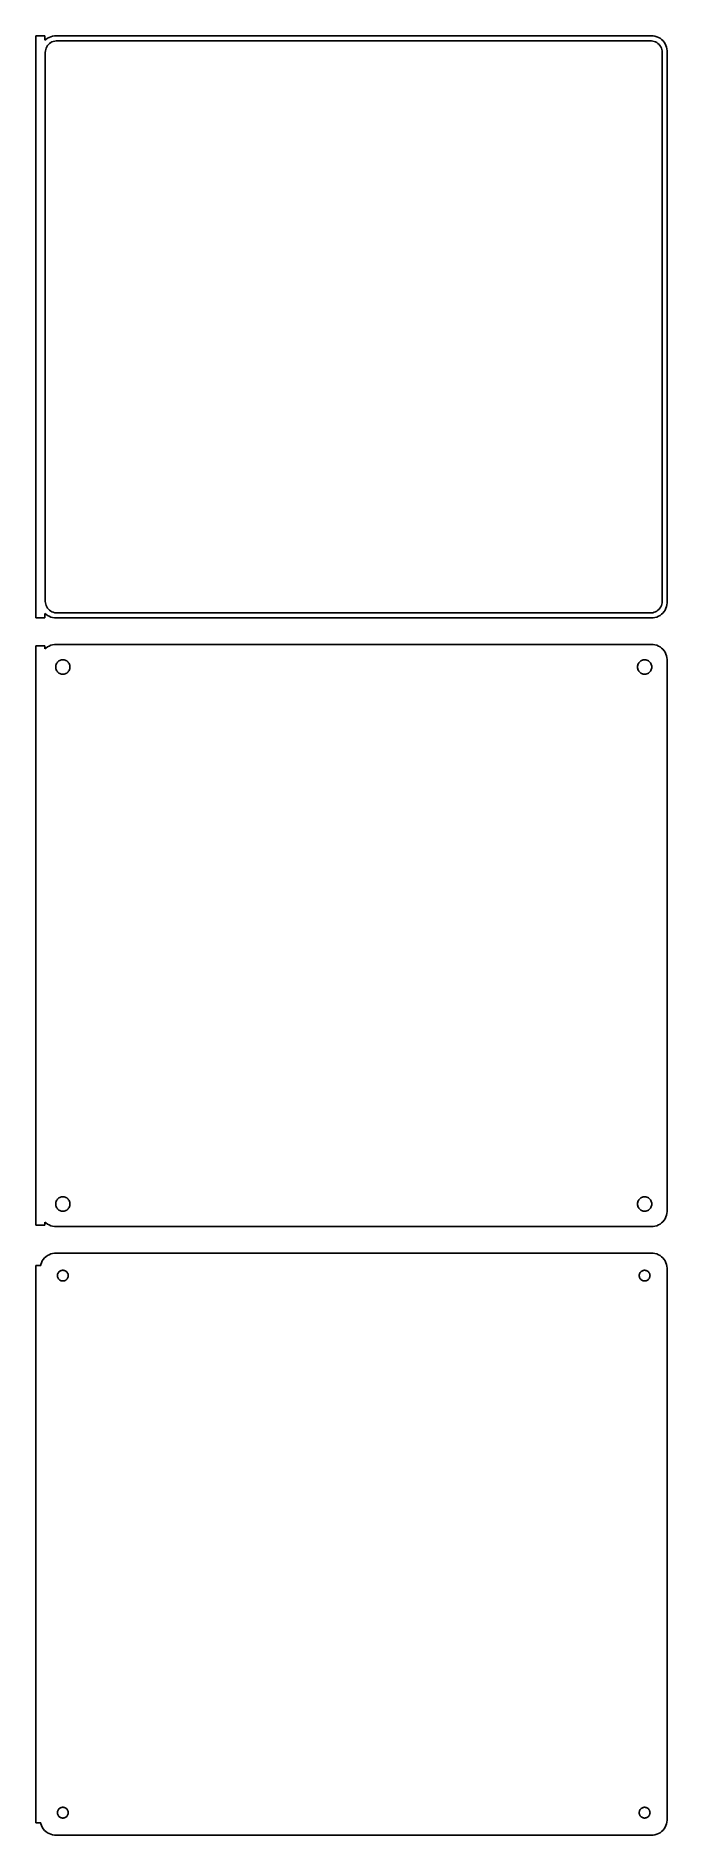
# Model space of a CAD drawing. Header units: metres. Extents: x -106 to 105, y 311 to 913.
import ezdxf

# ---------------------------------------------------------------- set-up
doc = ezdxf.new("R2010")
doc.units = ezdxf.units.M

msp = doc.modelspace()

# ---------------------------------------------------------------- linework, layer by layer
for p, q in [((-103.5, 913.49), (-106.5, 913.49)), ((-106.5, 913.49), (-106.5, 718.51)), ((-103.5, 912.059), (-103.5, 913.49)), ((-103.187, 912.353), (-103.5, 912.059)), ((-102.679, 912.722), (-103.187, 912.353)), ((-102.129, 913.024), (-102.679, 912.722)), ((-102.633, 910.276), (-102.323, 910.651)), ((-102.323, 910.651), (-101.969, 910.984)), ((-101.545, 913.255), (-102.129, 913.024)), ((-101.969, 910.984), (-101.575, 911.27)), ((-101.575, 911.27), (-101.149, 911.504)), ((-100.937, 913.411), (-101.545, 913.255)), ((-101.149, 911.504), (-100.697, 911.683)), ((-100.314, 913.49), (-100.937, 913.411)), ((-100.697, 911.683), (-100.226, 911.804)), ((100.314, 913.49), (-100.314, 913.49)), ((-100.226, 911.804), (-99.7432, 911.865)), ((-99.7432, 911.865), (99.7432, 911.865)), ((99.7432, 911.865), (100.226, 911.804)), ((100.226, 911.804), (100.697, 911.683)), ((100.937, 913.411), (100.314, 913.49)), ((100.697, 911.683), (101.149, 911.504)), ((101.545, 913.255), (100.937, 913.411)), ((101.149, 911.504), (101.575, 911.27)), ((102.129, 913.024), (101.545, 913.255)), ((101.575, 911.27), (101.969, 910.984)), ((101.969, 910.984), (102.323, 910.651)), ((102.679, 912.722), (102.129, 913.024)), ((102.323, 910.651), (102.633, 910.276)), ((103.187, 912.353), (102.679, 912.722)), ((103.645, 911.923), (103.187, 912.353)), ((104.045, 911.439), (103.645, 911.923)), ((104.382, 910.909), (104.045, 911.439)), ((104.649, 910.341), (104.382, 910.909)), ((-103.373, 908), (-103.342, 908.485)), ((-103.373, 724), (-103.373, 908)), ((-103.342, 908.485), (-103.251, 908.963)), ((-103.251, 908.963), (-103.101, 909.426)), ((-103.101, 909.426), (-102.894, 909.866)), ((-102.894, 909.866), (-102.633, 910.276)), ((102.633, 910.276), (102.894, 909.866)), ((102.894, 909.866), (103.101, 909.426)), ((103.101, 909.426), (103.251, 908.963)), ((103.251, 908.963), (103.342, 908.485)), ((103.342, 908.485), (103.373, 908)), ((103.373, 908), (103.373, 724)), ((104.843, 909.743), (104.649, 910.341)), ((104.961, 909.127), (104.843, 909.743)), ((105, 908.5), (104.961, 909.127)), ((105, 723.5), (105, 908.5)), ((-103.342, 723.515), (-103.373, 724)), ((103.373, 724), (103.342, 723.515)), ((-106.5, 718.51), (-103.5, 718.51)), ((-103.5, 719.941), (-103.187, 719.647)), ((-103.5, 718.51), (-103.5, 719.941)), ((-103.251, 723.037), (-103.342, 723.515)), ((-103.101, 722.574), (-103.251, 723.037)), ((-103.187, 719.647), (-102.679, 719.278)), ((-102.894, 722.134), (-103.101, 722.574)), ((-102.633, 721.724), (-102.894, 722.134)), ((-102.679, 719.278), (-102.129, 718.976)), ((-102.323, 721.349), (-102.633, 721.724)), ((-101.969, 721.016), (-102.323, 721.349)), ((-102.129, 718.976), (-101.545, 718.745)), ((-101.575, 720.73), (-101.969, 721.016)), ((-101.149, 720.496), (-101.575, 720.73)), ((-101.545, 718.745), (-100.937, 718.589)), ((-100.697, 720.317), (-101.149, 720.496)), ((-100.937, 718.589), (-100.314, 718.51)), ((-100.226, 720.196), (-100.697, 720.317)), ((-100.314, 718.51), (100.314, 718.51)), ((-99.7432, 720.135), (-100.226, 720.196)), ((99.7432, 720.135), (-99.7432, 720.135)), ((100.226, 720.196), (99.7432, 720.135)), ((100.697, 720.317), (100.226, 720.196)), ((100.314, 718.51), (100.937, 718.589)), ((101.149, 720.496), (100.697, 720.317)), ((100.937, 718.589), (101.545, 718.745)), ((101.575, 720.73), (101.149, 720.496)), ((101.545, 718.745), (102.129, 718.976)), ((101.969, 721.016), (101.575, 720.73)), ((102.323, 721.349), (101.969, 721.016)), ((102.129, 718.976), (102.679, 719.278)), ((102.633, 721.724), (102.323, 721.349)), ((102.894, 722.134), (102.633, 721.724)), ((102.679, 719.278), (103.187, 719.647)), ((103.101, 722.574), (102.894, 722.134)), ((103.251, 723.037), (103.101, 722.574)), ((103.187, 719.647), (103.645, 720.077)), ((103.342, 723.515), (103.251, 723.037)), ((103.645, 720.077), (104.045, 720.561)), ((104.045, 720.561), (104.382, 721.091)), ((104.382, 721.091), (104.649, 721.659)), ((104.649, 721.659), (104.843, 722.257)), ((104.843, 722.257), (104.961, 722.873)), ((104.961, 722.873), (105, 723.5)), ((-103.5, 709.115), (-106.5, 709.115)), ((-106.5, 709.115), (-106.5, 514.885)), ((-103.5, 708.059), (-103.5, 709.115)), ((-103.187, 708.353), (-103.5, 708.059)), ((-102.679, 708.722), (-103.187, 708.353)), ((-102.129, 709.024), (-102.679, 708.722)), ((-101.545, 709.255), (-102.129, 709.024)), ((-100.937, 709.411), (-101.545, 709.255)), ((-100.314, 709.49), (-100.937, 709.411)), ((100.314, 709.49), (-100.314, 709.49)), ((100.937, 709.411), (100.314, 709.49)), ((101.545, 709.255), (100.937, 709.411)), ((102.129, 709.024), (101.545, 709.255)), ((102.679, 708.722), (102.129, 709.024)), ((103.187, 708.353), (102.679, 708.722)), ((103.645, 707.923), (103.187, 708.353)), ((104.045, 707.439), (103.645, 707.923)), ((104.382, 706.909), (104.045, 707.439)), ((104.649, 706.341), (104.382, 706.909)), ((104.843, 705.743), (104.649, 706.341)), ((104.961, 705.127), (104.843, 705.743)), ((-99.9, 702), (-99.8811, 702.301)), ((-99.8811, 701.699), (-99.9, 702)), ((-99.8811, 702.301), (-99.8246, 702.597)), ((-99.8246, 701.403), (-99.8811, 701.699)), ((-99.8246, 702.597), (-99.7315, 702.883)), ((-99.7315, 701.117), (-99.8246, 701.403)), ((-99.7315, 702.883), (-99.6031, 703.156)), ((-99.6031, 700.844), (-99.7315, 701.117)), ((-99.6031, 703.156), (-99.4416, 703.411)), ((-99.4416, 700.589), (-99.6031, 700.844)), ((-99.4416, 703.411), (-99.2495, 703.643)), ((-99.2495, 700.357), (-99.4416, 700.589)), ((-99.2495, 703.643), (-99.0298, 703.849)), ((-99.0298, 700.151), (-99.2495, 700.357)), ((-99.0298, 703.849), (-98.786, 704.026)), ((-98.786, 699.974), (-99.0298, 700.151)), ((-98.786, 704.026), (-98.5219, 704.172)), ((-98.5219, 699.828), (-98.786, 699.974)), ((-98.5219, 704.172), (-98.2416, 704.283)), ((-98.2416, 699.717), (-98.5219, 699.828)), ((-98.2416, 704.283), (-97.9497, 704.357)), ((-97.9497, 699.643), (-98.2416, 699.717)), ((-97.9497, 704.357), (-97.6507, 704.395)), ((-97.6507, 699.605), (-97.9497, 699.643)), ((-97.6507, 704.395), (-97.3493, 704.395)), ((-97.3493, 699.605), (-97.6507, 699.605)), ((-97.3493, 704.395), (-97.0503, 704.357)), ((-97.0503, 699.643), (-97.3493, 699.605)), ((-97.0503, 704.357), (-96.7584, 704.283)), ((-96.7584, 699.717), (-97.0503, 699.643)), ((-96.7584, 704.283), (-96.4781, 704.172)), ((-96.4781, 699.828), (-96.7584, 699.717)), ((-96.4781, 704.172), (-96.214, 704.026)), ((-96.214, 699.974), (-96.4781, 699.828)), ((-96.214, 704.026), (-95.9702, 703.849)), ((-95.9702, 700.151), (-96.214, 699.974)), ((-95.9702, 703.849), (-95.7505, 703.643)), ((-95.7505, 700.357), (-95.9702, 700.151)), ((-95.7505, 703.643), (-95.5583, 703.411)), ((-95.5583, 700.589), (-95.7505, 700.357)), ((-95.5583, 703.411), (-95.3969, 703.156)), ((-95.3969, 700.844), (-95.5583, 700.589)), ((-95.3969, 703.156), (-95.2685, 702.883)), ((-95.2685, 701.117), (-95.3969, 700.844)), ((-95.2685, 702.883), (-95.1754, 702.597)), ((-95.1754, 701.403), (-95.2685, 701.117)), ((-95.1754, 702.597), (-95.1189, 702.301)), ((-95.1189, 701.699), (-95.1754, 701.403)), ((-95.1189, 702.301), (-95.1, 702)), ((-95.1, 702), (-95.1189, 701.699)), ((95.1, 702), (95.1189, 702.301)), ((95.1189, 701.699), (95.1, 702)), ((95.1189, 702.301), (95.1754, 702.597)), ((95.1754, 701.403), (95.1189, 701.699)), ((95.1754, 702.597), (95.2685, 702.883)), ((95.2685, 701.117), (95.1754, 701.403)), ((95.2685, 702.883), (95.3969, 703.156)), ((95.3969, 700.844), (95.2685, 701.117)), ((95.3969, 703.156), (95.5583, 703.411)), ((95.5583, 700.589), (95.3969, 700.844)), ((95.5583, 703.411), (95.7505, 703.643)), ((95.7505, 700.357), (95.5583, 700.589)), ((95.7505, 703.643), (95.9702, 703.849)), ((95.9702, 700.151), (95.7505, 700.357)), ((95.9702, 703.849), (96.214, 704.026)), ((96.214, 699.974), (95.9702, 700.151)), ((96.214, 704.026), (96.4781, 704.172)), ((96.4781, 699.828), (96.214, 699.974)), ((96.4781, 704.172), (96.7584, 704.283)), ((96.7584, 699.717), (96.4781, 699.828)), ((96.7584, 704.283), (97.0503, 704.357)), ((97.0503, 699.643), (96.7584, 699.717)), ((97.0503, 704.357), (97.3493, 704.395)), ((97.3493, 699.605), (97.0503, 699.643)), ((97.3493, 704.395), (97.6507, 704.395)), ((97.6507, 699.605), (97.3493, 699.605)), ((97.6507, 704.395), (97.9497, 704.357)), ((97.9497, 699.643), (97.6507, 699.605)), ((97.9497, 704.357), (98.2416, 704.283)), ((98.2416, 699.717), (97.9497, 699.643)), ((98.2416, 704.283), (98.5219, 704.172)), ((98.5219, 699.828), (98.2416, 699.717)), ((98.5219, 704.172), (98.786, 704.026)), ((98.786, 699.974), (98.5219, 699.828)), ((98.786, 704.026), (99.0298, 703.849)), ((99.0298, 700.151), (98.786, 699.974)), ((99.0298, 703.849), (99.2495, 703.643)), ((99.2495, 700.357), (99.0298, 700.151)), ((99.2495, 703.643), (99.4416, 703.411)), ((99.4416, 700.589), (99.2495, 700.357)), ((99.4416, 703.411), (99.6031, 703.156)), ((99.6031, 700.844), (99.4416, 700.589)), ((99.6031, 703.156), (99.7315, 702.883)), ((99.7315, 701.117), (99.6031, 700.844)), ((99.7315, 702.883), (99.8246, 702.597)), ((99.8246, 701.403), (99.7315, 701.117)), ((99.8246, 702.597), (99.8811, 702.301)), ((99.8811, 701.699), (99.8246, 701.403)), ((99.8811, 702.301), (99.9, 702)), ((99.9, 702), (99.8811, 701.699)), ((105, 704.5), (104.961, 705.127)), ((105, 519.5), (105, 704.5)), ((-99.9, 522), (-99.8811, 522.301)), ((-99.8811, 521.699), (-99.9, 522)), ((-99.8811, 522.301), (-99.8246, 522.597)), ((-99.8246, 521.403), (-99.8811, 521.699)), ((-99.8246, 522.597), (-99.7315, 522.883)), ((-99.7315, 521.117), (-99.8246, 521.403)), ((-99.7315, 522.883), (-99.6031, 523.156)), ((-99.6031, 520.844), (-99.7315, 521.117)), ((-99.6031, 523.156), (-99.4416, 523.411)), ((-99.4416, 520.589), (-99.6031, 520.844)), ((-99.4416, 523.411), (-99.2495, 523.643)), ((-99.2495, 520.357), (-99.4416, 520.589)), ((-99.2495, 523.643), (-99.0298, 523.849)), ((-99.0298, 520.151), (-99.2495, 520.357)), ((-99.0298, 523.849), (-98.786, 524.026)), ((-98.786, 519.974), (-99.0298, 520.151)), ((-98.786, 524.026), (-98.5219, 524.172)), ((-98.5219, 519.828), (-98.786, 519.974)), ((-98.5219, 524.172), (-98.2416, 524.283)), ((-98.2416, 519.717), (-98.5219, 519.828)), ((-98.2416, 524.283), (-97.9497, 524.357)), ((-97.9497, 519.643), (-98.2416, 519.717)), ((-97.9497, 524.357), (-97.6507, 524.395)), ((-97.6507, 519.605), (-97.9497, 519.643)), ((-97.6507, 524.395), (-97.3493, 524.395)), ((-97.3493, 519.605), (-97.6507, 519.605)), ((-97.3493, 524.395), (-97.0503, 524.357)), ((-97.0503, 519.643), (-97.3493, 519.605)), ((-97.0503, 524.357), (-96.7584, 524.283)), ((-96.7584, 519.717), (-97.0503, 519.643)), ((-96.7584, 524.283), (-96.4781, 524.172)), ((-96.4781, 519.828), (-96.7584, 519.717)), ((-96.4781, 524.172), (-96.214, 524.026)), ((-96.214, 519.974), (-96.4781, 519.828)), ((-96.214, 524.026), (-95.9702, 523.849)), ((-95.9702, 520.151), (-96.214, 519.974)), ((-95.9702, 523.849), (-95.7505, 523.643)), ((-95.7505, 520.357), (-95.9702, 520.151)), ((-95.7505, 523.643), (-95.5583, 523.411)), ((-95.5583, 520.589), (-95.7505, 520.357)), ((-95.5583, 523.411), (-95.3969, 523.156)), ((-95.3969, 520.844), (-95.5583, 520.589)), ((-95.3969, 523.156), (-95.2685, 522.883)), ((-95.2685, 521.117), (-95.3969, 520.844)), ((-95.2685, 522.883), (-95.1754, 522.597)), ((-95.1754, 521.403), (-95.2685, 521.117)), ((-95.1754, 522.597), (-95.1189, 522.301)), ((-95.1189, 521.699), (-95.1754, 521.403)), ((-95.1189, 522.301), (-95.1, 522)), ((-95.1, 522), (-95.1189, 521.699)), ((95.1, 522), (95.1189, 522.301)), ((95.1189, 521.699), (95.1, 522)), ((95.1189, 522.301), (95.1754, 522.597)), ((95.1754, 521.403), (95.1189, 521.699)), ((95.1754, 522.597), (95.2685, 522.883)), ((95.2685, 521.117), (95.1754, 521.403)), ((95.2685, 522.883), (95.3969, 523.156)), ((95.3969, 520.844), (95.2685, 521.117)), ((95.3969, 523.156), (95.5583, 523.411)), ((95.5583, 520.589), (95.3969, 520.844)), ((95.5583, 523.411), (95.7505, 523.643)), ((95.7505, 520.357), (95.5583, 520.589)), ((95.7505, 523.643), (95.9702, 523.849)), ((95.9702, 520.151), (95.7505, 520.357)), ((95.9702, 523.849), (96.214, 524.026)), ((96.214, 519.974), (95.9702, 520.151)), ((96.214, 524.026), (96.4781, 524.172)), ((96.4781, 519.828), (96.214, 519.974)), ((96.4781, 524.172), (96.7584, 524.283)), ((96.7584, 519.717), (96.4781, 519.828)), ((96.7584, 524.283), (97.0503, 524.357)), ((97.0503, 519.643), (96.7584, 519.717)), ((97.0503, 524.357), (97.3493, 524.395)), ((97.3493, 519.605), (97.0503, 519.643)), ((97.3493, 524.395), (97.6507, 524.395)), ((97.6507, 519.605), (97.3493, 519.605)), ((97.6507, 524.395), (97.9497, 524.357)), ((97.9497, 519.643), (97.6507, 519.605)), ((97.9497, 524.357), (98.2416, 524.283)), ((98.2416, 519.717), (97.9497, 519.643)), ((98.2416, 524.283), (98.5219, 524.172)), ((98.5219, 519.828), (98.2416, 519.717)), ((98.5219, 524.172), (98.786, 524.026)), ((98.786, 519.974), (98.5219, 519.828)), ((98.786, 524.026), (99.0298, 523.849)), ((99.0298, 520.151), (98.786, 519.974)), ((99.0298, 523.849), (99.2495, 523.643)), ((99.2495, 520.357), (99.0298, 520.151)), ((99.2495, 523.643), (99.4416, 523.411)), ((99.4416, 520.589), (99.2495, 520.357)), ((99.4416, 523.411), (99.6031, 523.156)), ((99.6031, 520.844), (99.4416, 520.589)), ((99.6031, 523.156), (99.7315, 522.883)), ((99.7315, 521.117), (99.6031, 520.844)), ((99.7315, 522.883), (99.8246, 522.597)), ((99.8246, 521.403), (99.7315, 521.117)), ((99.8246, 522.597), (99.8811, 522.301)), ((99.8811, 521.699), (99.8246, 521.403)), ((99.8811, 522.301), (99.9, 522)), ((99.9, 522), (99.8811, 521.699)), ((104.843, 518.257), (104.961, 518.873)), ((104.961, 518.873), (105, 519.5)), ((-106.5, 514.885), (-103.5, 514.885)), ((-103.5, 514.885), (-103.5, 515.941)), ((-103.5, 515.941), (-103.187, 515.647)), ((-103.187, 515.647), (-102.679, 515.278)), ((-102.679, 515.278), (-102.129, 514.976)), ((-102.129, 514.976), (-101.545, 514.745)), ((-101.545, 514.745), (-100.937, 514.589)), ((-100.937, 514.589), (-100.314, 514.51)), ((-100.314, 514.51), (100.314, 514.51)), ((100.314, 514.51), (100.937, 514.589)), ((100.937, 514.589), (101.545, 514.745)), ((101.545, 514.745), (102.129, 514.976)), ((102.129, 514.976), (102.679, 515.278)), ((102.679, 515.278), (103.187, 515.647)), ((103.187, 515.647), (103.645, 516.077)), ((103.645, 516.077), (104.045, 516.561)), ((104.045, 516.561), (104.382, 517.091)), ((104.382, 517.091), (104.649, 517.659)), ((104.649, 517.659), (104.843, 518.257)), ((-104.9, 501.444), (-106.5, 501.444)), ((-106.5, 501.444), (-106.5, 314.556)), ((-104.843, 501.743), (-104.9, 501.444)), ((-104.649, 502.341), (-104.843, 501.743)), ((-104.382, 502.909), (-104.649, 502.341)), ((-104.045, 503.439), (-104.382, 502.909)), ((-103.645, 503.923), (-104.045, 503.439)), ((-103.187, 504.353), (-103.645, 503.923)), ((-102.679, 504.722), (-103.187, 504.353)), ((-102.129, 505.024), (-102.679, 504.722)), ((-101.545, 505.255), (-102.129, 505.024)), ((-100.937, 505.411), (-101.545, 505.255)), ((-100.314, 505.49), (-100.937, 505.411)), ((100.314, 505.49), (-100.314, 505.49)), ((100.937, 505.411), (100.314, 505.49)), ((101.545, 505.255), (100.937, 505.411)), ((102.129, 505.024), (101.545, 505.255)), ((102.679, 504.722), (102.129, 505.024)), ((103.187, 504.353), (102.679, 504.722)), ((103.645, 503.923), (103.187, 504.353)), ((104.045, 503.439), (103.645, 503.923)), ((104.382, 502.909), (104.045, 503.439)), ((104.649, 502.341), (104.382, 502.909)), ((104.843, 501.743), (104.649, 502.341)), ((104.961, 501.127), (104.843, 501.743)), ((105, 500.5), (104.961, 501.127)), ((105, 315.5), (105, 500.5)), ((-99.3, 498), (-99.2858, 498.226)), ((-99.2858, 497.774), (-99.3, 498)), ((-99.2858, 498.226), (-99.2434, 498.448)), ((-99.2434, 497.552), (-99.2858, 497.774)), ((-99.2434, 498.448), (-99.1736, 498.663)), ((-99.1736, 497.337), (-99.2434, 497.552)), ((-99.1736, 498.663), (-99.0773, 498.867)), ((-99.0773, 497.133), (-99.1736, 497.337)), ((-99.0773, 498.867), (-98.9562, 499.058)), ((-98.9562, 496.942), (-99.0773, 497.133)), ((-98.9562, 499.058), (-98.8121, 499.232)), ((-98.8121, 496.768), (-98.9562, 496.942)), ((-98.8121, 499.232), (-98.6474, 499.387)), ((-98.6474, 496.613), (-98.8121, 496.768)), ((-98.6474, 499.387), (-98.4645, 499.52)), ((-98.4645, 496.48), (-98.6474, 496.613)), ((-98.4645, 499.52), (-98.2664, 499.629)), ((-98.2664, 496.371), (-98.4645, 496.48)), ((-98.2664, 499.629), (-98.0562, 499.712)), ((-98.0562, 496.288), (-98.2664, 496.371)), ((-98.0562, 499.712), (-97.8373, 499.768)), ((-97.8373, 496.232), (-98.0562, 496.288)), ((-97.8373, 499.768), (-97.613, 499.796)), ((-97.613, 496.204), (-97.8373, 496.232)), ((-97.613, 499.796), (-97.387, 499.796)), ((-97.387, 496.204), (-97.613, 496.204)), ((-97.387, 499.796), (-97.1627, 499.768)), ((-97.1627, 496.232), (-97.387, 496.204)), ((-97.1627, 499.768), (-96.9438, 499.712)), ((-96.9438, 496.288), (-97.1627, 496.232)), ((-96.9438, 499.712), (-96.7336, 499.629)), ((-96.7336, 496.371), (-96.9438, 496.288)), ((-96.7336, 499.629), (-96.5355, 499.52)), ((-96.5355, 496.48), (-96.7336, 496.371)), ((-96.5355, 499.52), (-96.3526, 499.387)), ((-96.3526, 496.613), (-96.5355, 496.48)), ((-96.3526, 499.387), (-96.1879, 499.232)), ((-96.1879, 496.768), (-96.3526, 496.613)), ((-96.1879, 499.232), (-96.0438, 499.058)), ((-96.0438, 496.942), (-96.1879, 496.768)), ((-96.0438, 499.058), (-95.9226, 498.867)), ((-95.9226, 497.133), (-96.0438, 496.942)), ((-95.9226, 498.867), (-95.8264, 498.663)), ((-95.8264, 497.337), (-95.9226, 497.133)), ((-95.8264, 498.663), (-95.7565, 498.448)), ((-95.7565, 497.552), (-95.8264, 497.337)), ((-95.7565, 498.448), (-95.7142, 498.226)), ((-95.7142, 497.774), (-95.7565, 497.552)), ((-95.7142, 498.226), (-95.7, 498)), ((-95.7, 498), (-95.7142, 497.774)), ((95.7, 498), (95.7142, 498.226)), ((95.7142, 497.774), (95.7, 498)), ((95.7142, 498.226), (95.7565, 498.448)), ((95.7565, 497.552), (95.7142, 497.774)), ((95.7565, 498.448), (95.8264, 498.663)), ((95.8264, 497.337), (95.7565, 497.552)), ((95.8264, 498.663), (95.9226, 498.867)), ((95.9226, 497.133), (95.8264, 497.337)), ((95.9226, 498.867), (96.0438, 499.058)), ((96.0438, 496.942), (95.9226, 497.133)), ((96.0438, 499.058), (96.1879, 499.232)), ((96.1879, 496.768), (96.0438, 496.942)), ((96.1879, 499.232), (96.3526, 499.387)), ((96.3526, 496.613), (96.1879, 496.768)), ((96.3526, 499.387), (96.5355, 499.52)), ((96.5355, 496.48), (96.3526, 496.613)), ((96.5355, 499.52), (96.7336, 499.629)), ((96.7336, 496.371), (96.5355, 496.48)), ((96.7336, 499.629), (96.9438, 499.712)), ((96.9438, 496.288), (96.7336, 496.371)), ((96.9438, 499.712), (97.1627, 499.768)), ((97.1627, 496.232), (96.9438, 496.288)), ((97.1627, 499.768), (97.387, 499.796)), ((97.387, 496.204), (97.1627, 496.232)), ((97.387, 499.796), (97.613, 499.796)), ((97.613, 496.204), (97.387, 496.204)), ((97.613, 499.796), (97.8373, 499.768)), ((97.8373, 496.232), (97.613, 496.204)), ((97.8373, 499.768), (98.0562, 499.712)), ((98.0562, 496.288), (97.8373, 496.232)), ((98.0562, 499.712), (98.2664, 499.629)), ((98.2664, 496.371), (98.0562, 496.288)), ((98.2664, 499.629), (98.4645, 499.52)), ((98.4645, 496.48), (98.2664, 496.371)), ((98.4645, 499.52), (98.6474, 499.387)), ((98.6474, 496.613), (98.4645, 496.48)), ((98.6474, 499.387), (98.8121, 499.232)), ((98.8121, 496.768), (98.6474, 496.613)), ((98.8121, 499.232), (98.9562, 499.058)), ((98.9562, 496.942), (98.8121, 496.768)), ((98.9562, 499.058), (99.0773, 498.867)), ((99.0773, 497.133), (98.9562, 496.942)), ((99.0773, 498.867), (99.1736, 498.663)), ((99.1736, 497.337), (99.0773, 497.133)), ((99.1736, 498.663), (99.2434, 498.448)), ((99.2434, 497.552), (99.1736, 497.337)), ((99.2434, 498.448), (99.2858, 498.226)), ((99.2858, 497.774), (99.2434, 497.552)), ((99.2858, 498.226), (99.3, 498)), ((99.3, 498), (99.2858, 497.774)), ((-98.4645, 319.52), (-98.2664, 319.629)), ((-98.2664, 319.629), (-98.0562, 319.712)), ((-98.0562, 319.712), (-97.8373, 319.768)), ((-97.8373, 319.768), (-97.613, 319.796)), ((-97.613, 319.796), (-97.387, 319.796)), ((-97.387, 319.796), (-97.1627, 319.768)), ((-97.1627, 319.768), (-96.9438, 319.712)), ((-96.9438, 319.712), (-96.7336, 319.629)), ((-96.7336, 319.629), (-96.5355, 319.52)), ((96.5355, 319.52), (96.7336, 319.629)), ((96.7336, 319.629), (96.9438, 319.712)), ((96.9438, 319.712), (97.1627, 319.768)), ((97.1627, 319.768), (97.387, 319.796)), ((97.387, 319.796), (97.613, 319.796)), ((97.613, 319.796), (97.8373, 319.768)), ((97.8373, 319.768), (98.0562, 319.712)), ((98.0562, 319.712), (98.2664, 319.629)), ((98.2664, 319.629), (98.4645, 319.52)), ((-106.5, 314.556), (-104.9, 314.556)), ((-104.9, 314.556), (-104.843, 314.257)), ((-104.843, 314.257), (-104.649, 313.659)), ((-104.649, 313.659), (-104.382, 313.091)), ((-99.3, 318), (-99.2858, 318.226)), ((-99.2858, 317.774), (-99.3, 318)), ((-99.2858, 318.226), (-99.2434, 318.448)), ((-99.2434, 317.552), (-99.2858, 317.774)), ((-99.2434, 318.448), (-99.1736, 318.663)), ((-99.1736, 317.337), (-99.2434, 317.552)), ((-99.1736, 318.663), (-99.0773, 318.867)), ((-99.0773, 317.133), (-99.1736, 317.337)), ((-99.0773, 318.867), (-98.9562, 319.058)), ((-98.9562, 316.942), (-99.0773, 317.133)), ((-98.9562, 319.058), (-98.8121, 319.232)), ((-98.8121, 316.768), (-98.9562, 316.942)), ((-98.8121, 319.232), (-98.6474, 319.387)), ((-98.6474, 316.613), (-98.8121, 316.768)), ((-98.6474, 319.387), (-98.4645, 319.52)), ((-98.4645, 316.48), (-98.6474, 316.613)), ((-98.2664, 316.371), (-98.4645, 316.48)), ((-98.0562, 316.288), (-98.2664, 316.371)), ((-97.8373, 316.232), (-98.0562, 316.288)), ((-97.613, 316.204), (-97.8373, 316.232)), ((-97.387, 316.204), (-97.613, 316.204)), ((-97.1627, 316.232), (-97.387, 316.204)), ((-96.9438, 316.288), (-97.1627, 316.232)), ((-96.7336, 316.371), (-96.9438, 316.288)), ((-96.5355, 316.48), (-96.7336, 316.371)), ((-96.5355, 319.52), (-96.3526, 319.387)), ((-96.3526, 316.613), (-96.5355, 316.48)), ((-96.3526, 319.387), (-96.1879, 319.232)), ((-96.1879, 316.768), (-96.3526, 316.613)), ((-96.1879, 319.232), (-96.0438, 319.058)), ((-96.0438, 316.942), (-96.1879, 316.768)), ((-96.0438, 319.058), (-95.9226, 318.867)), ((-95.9226, 317.133), (-96.0438, 316.942)), ((-95.9226, 318.867), (-95.8264, 318.663)), ((-95.8264, 317.337), (-95.9226, 317.133)), ((-95.8264, 318.663), (-95.7565, 318.448)), ((-95.7565, 317.552), (-95.8264, 317.337)), ((-95.7565, 318.448), (-95.7142, 318.226)), ((-95.7142, 317.774), (-95.7565, 317.552)), ((-95.7142, 318.226), (-95.7, 318)), ((-95.7, 318), (-95.7142, 317.774)), ((95.7, 318), (95.7142, 318.226)), ((95.7142, 317.774), (95.7, 318)), ((95.7142, 318.226), (95.7565, 318.448)), ((95.7565, 317.552), (95.7142, 317.774)), ((95.7565, 318.448), (95.8264, 318.663)), ((95.8264, 317.337), (95.7565, 317.552)), ((95.8264, 318.663), (95.9226, 318.867)), ((95.9226, 317.133), (95.8264, 317.337)), ((95.9226, 318.867), (96.0438, 319.058)), ((96.0438, 316.942), (95.9226, 317.133)), ((96.0438, 319.058), (96.1879, 319.232)), ((96.1879, 316.768), (96.0438, 316.942)), ((96.1879, 319.232), (96.3526, 319.387)), ((96.3526, 316.613), (96.1879, 316.768)), ((96.3526, 319.387), (96.5355, 319.52)), ((96.5355, 316.48), (96.3526, 316.613)), ((96.7336, 316.371), (96.5355, 316.48)), ((96.9438, 316.288), (96.7336, 316.371)), ((97.1627, 316.232), (96.9438, 316.288)), ((97.387, 316.204), (97.1627, 316.232)), ((97.613, 316.204), (97.387, 316.204)), ((97.8373, 316.232), (97.613, 316.204)), ((98.0562, 316.288), (97.8373, 316.232)), ((98.2664, 316.371), (98.0562, 316.288)), ((98.4645, 316.48), (98.2664, 316.371)), ((98.4645, 319.52), (98.6474, 319.387)), ((98.6474, 316.613), (98.4645, 316.48)), ((98.6474, 319.387), (98.8121, 319.232)), ((98.8121, 316.768), (98.6474, 316.613)), ((98.8121, 319.232), (98.9562, 319.058)), ((98.9562, 316.942), (98.8121, 316.768)), ((98.9562, 319.058), (99.0773, 318.867)), ((99.0773, 317.133), (98.9562, 316.942)), ((99.0773, 318.867), (99.1736, 318.663)), ((99.1736, 317.337), (99.0773, 317.133)), ((99.1736, 318.663), (99.2434, 318.448)), ((99.2434, 317.552), (99.1736, 317.337)), ((99.2434, 318.448), (99.2858, 318.226)), ((99.2858, 317.774), (99.2434, 317.552)), ((99.2858, 318.226), (99.3, 318)), ((99.3, 318), (99.2858, 317.774)), ((104.382, 313.091), (104.649, 313.659)), ((104.649, 313.659), (104.843, 314.257)), ((104.843, 314.257), (104.961, 314.873)), ((104.961, 314.873), (105, 315.5)), ((-104.382, 313.091), (-104.045, 312.561)), ((-104.045, 312.561), (-103.645, 312.077)), ((-103.645, 312.077), (-103.187, 311.647)), ((-103.187, 311.647), (-102.679, 311.278)), ((-102.679, 311.278), (-102.129, 310.976)), ((-102.129, 310.976), (-101.545, 310.745)), ((-101.545, 310.745), (-100.937, 310.589)), ((-100.937, 310.589), (-100.314, 310.51)), ((-100.314, 310.51), (100.314, 310.51)), ((100.314, 310.51), (100.937, 310.589)), ((100.937, 310.589), (101.545, 310.745)), ((101.545, 310.745), (102.129, 310.976)), ((102.129, 310.976), (102.679, 311.278)), ((102.679, 311.278), (103.187, 311.647)), ((103.187, 311.647), (103.645, 312.077)), ((103.645, 312.077), (104.045, 312.561)), ((104.045, 312.561), (104.382, 313.091))]:
    msp.add_line(p, q)

doc.saveas('drawing.dxf')
